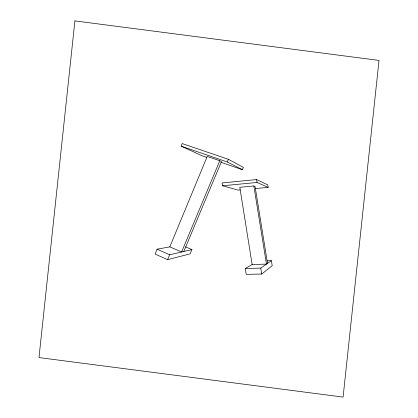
<?xml version="1.0" encoding="UTF-8"?>
<svg xmlns="http://www.w3.org/2000/svg" width="418" height="418" viewBox="0 0 418 418"><rect width="100%" height="100%" fill="white"/><g stroke="black" fill="none" stroke-linecap="round" stroke-linejoin="round"><path stroke-width="0.63" d="M206.811 157.408L201.993 155.747L181.119 146.138L182.159 143.567L228.416 159.315L243.349 167.404L242.377 169.687L221.143 162.356M183.784 251.495L221.472 161.573L219.784 160.747L181.6 251.997L169.818 246.871L157.1 249.212L155.109 254.066L167.628 259.667L190.133 253.851L191.925 249.603L185.696 246.933M169.818 246.871L207.218 156.421L219.784 160.747M167.628 259.667L169.661 254.766L191.925 249.603M242.377 169.687L227.293 161.98L228.416 159.315M271.381 260.67L266.485 264.103L252.143 264.521L245.298 268.518L246.223 274.36L261.715 274.03L272.207 265.728L271.381 260.67L267.107 260.806M245.298 268.518L260.759 268.11L266.485 264.103L253.846 185.973L239.807 187.285L252.143 264.521M255.408 188.549L268.173 187.384L267.766 184.892L256.579 179.557L222.052 182.948L222.501 185.78L238.208 190.112L240.23 189.929M222.501 185.78L257.054 182.467L268.173 187.384M181.119 146.138L227.293 161.98M253.846 185.973L255.064 186.438L267.525 263.371M157.1 249.212L169.661 254.766M256.579 179.557L257.054 182.467M260.759 268.11L261.715 274.03M74.906 20.9L38.989 357.568L343.094 397.1L379.011 60.432L74.906 20.9"/></g></svg>
